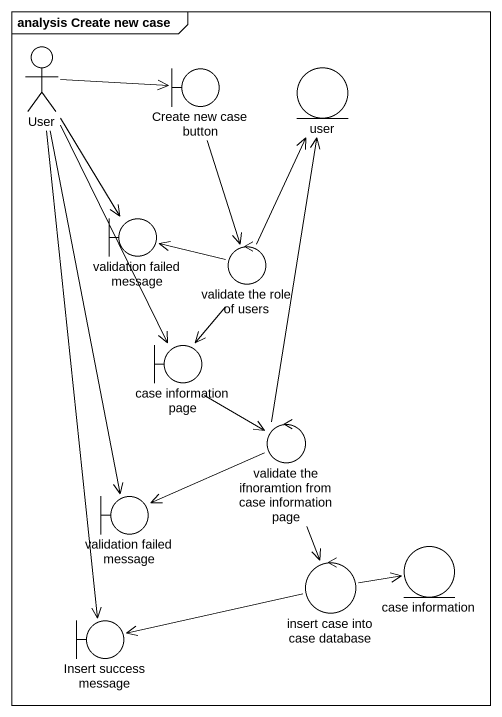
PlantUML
@startuml
mainframe analysis Create new case
actor User
boundary "Create new case button" as Create_new_case_button
entity user
boundary "validation failed message" as validation_failed_message
control "validate the role of users" as validate_the_role_of_users
boundary "case information page" as case_information_page
control "validate the ifnoramtion from case information page" as validate_the_ifnoramtion
boundary "validation failed message" as validation_failed_message_2
control "insert case into case database" as insert_case_into_case
entity "case information" as case_information
boundary "Insert success message" as Insert_success_message
User -right-> Create_new_case_button
User --> validation_failed_message
User --> case_information_page
User --> validation_failed_message_2
User --> Insert_success_message
Create_new_case_button --> validate_the_role_of_users
validate_the_role_of_users -up-> user
validate_the_role_of_users -left-> validation_failed_message
validate_the_role_of_users --> case_information_page
case_information_page --> validate_the_ifnoramtion
validate_the_ifnoramtion -up-> user
validate_the_ifnoramtion -left-> validation_failed_message_2
validate_the_ifnoramtion --> insert_case_into_case
insert_case_into_case -right-> case_information
insert_case_into_case -left-> Insert_success_message
@enduml
